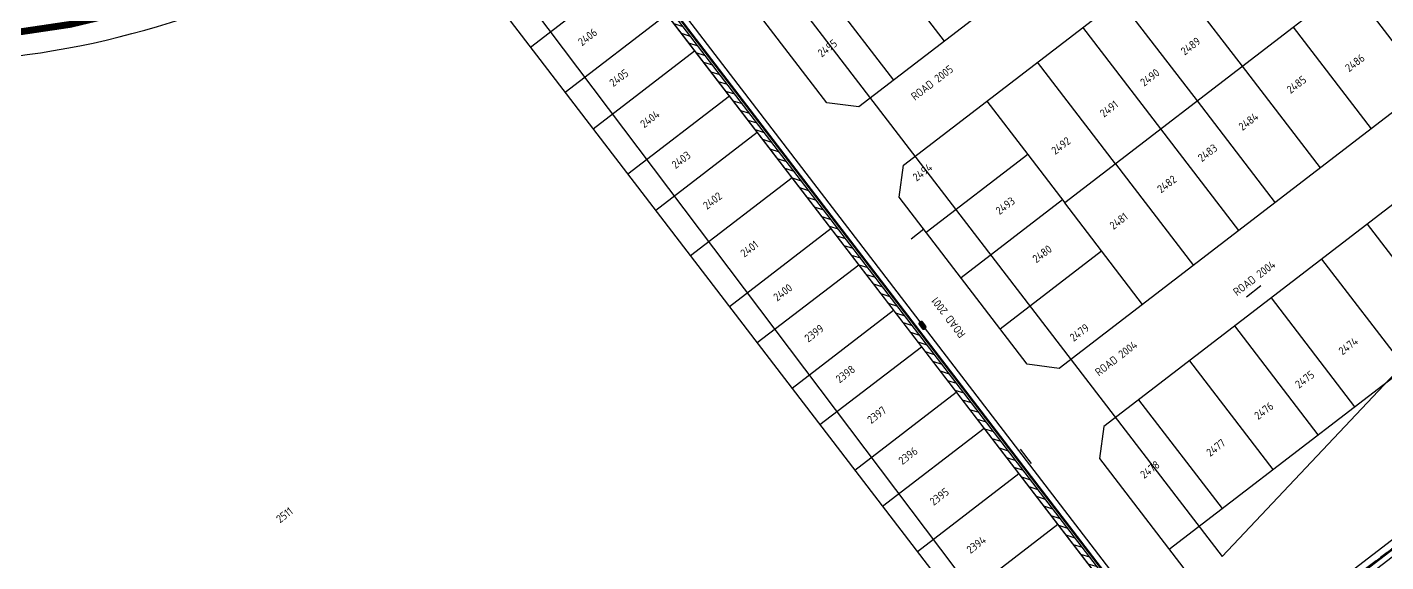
# Model space of a CAD drawing. Extents: x 296374 to 298792, y 6267790 to 6270844.
# Drawn here: x 297912.4 to 298209.6, y 6269736.8 to 6269853.6 of the extents above; entities that cross this region are included whole.
import ezdxf
from ezdxf.enums import TextEntityAlignment as Align

# ---------------------------------------------------------------- set-up
doc = ezdxf.new("R2010")
doc.units = 0
for name, pattern in [('Cable Exist UG', [8.2, 4, -1.2, 1.8, -1.2]), ('DASHDOT', [7, 5, -2]), ('DASHED', [0.75, 0.5, -0.25]), ('IE Trench LV', [6.5, 5, -1.5])]:
    doc.linetypes.add(name, pattern=pattern)
doc.layers.get('0').update_dxf_attribs({"color": 6})
for name, color, linetype in [('_User_Boundary_Stage25', 252, 'DASHDOT'), ('_User_Easement', 7, 'Continuous'), ('_User_SL_Exist', 7, 'Continuous'), ('_User_xref', 6, 'Continuous'), ('Equip_HV_NEW', 7, 'Continuous'), ('Mains_HV_NEW_U97', 2, 'Continuous'), ('Notes', 7, 'Continuous'), ('Trench_SP_NEW', 2, 'IE Trench LV'), ('UG_Details_SP_MISC', 7, 'Continuous'), ('X-Masterplan_LotLayout_P2$0$D-LO-Stage 24', 251, 'Continuous'), ('X-Masterplan_LotLayout_P2$0$D-RD-Stage24_BDY', 252, 'Continuous'), ('X-Masterplan_LotLayout_P2$0$D-RD-Stage25_BDY', 251, 'Continuous'), ('XR-600340-P4-CI-DESIGN (06032016)$0$GN-ANNO-LOT-No.', 251, 'Continuous')]:
    doc.layers.add(name, color=color, linetype=linetype)
doc.layers.add('Viewports', color=6, linetype='Continuous', plot=False)
doc.styles.add('CDD_AN-ISOCP', font='isocp.shx')
doc.styles.get("Standard").update_dxf_attribs({"font": 'arial.ttf'})
doc.styles.add('XR-600340-P4-CI-DESIGN (06032016)$0$CDD_AN-ISOCP', font='isocp.shx')
doc.linetypes.add('Cable 1', pattern='A,7,-3,["//",Standard,S=1.5,R=0,X=-2.1,Y=-0.7],-0.001', length=10.001)
doc.linetypes.add('IE Trench HV', pattern='A,7,-0.2,["/",Standard,S=3,R=0,X=0.6,Y=-1.4],-2.5', length=9.7)

# ---------------------------------------------------------------- blocks, each defined once
blk = doc.blocks.new('XR-600340-P4-CI-DESIGN (06032016)')
at = {"flags": 128}
blk.add_lwpolyline([(298108.5, 6269809.48), (298105.72, 6269807.35)], dxfattribs=at)
at = {"layer": 'Defpoints', "flags": 128}
for points in [[(298179.08, 6269794.75), (298182.25, 6269797.18)], [(298129.6, 6269761.45), (298132.03, 6269758.27)]]:
    blk.add_lwpolyline(points, dxfattribs=at)
at = {"linetype": 'ByBlock', "insert": (297968.7, 6269747.04), "char_height": 1.75, "attachment_point": 5, "rotation": 37.4542, "style": 'XR-600340-P4-CI-DESIGN (06032016)$0$CDD_AN-ISOCP'}
blk.add_mtext('2511', dxfattribs=at)
at = {"layer": 'XR-600340-P4-CI-DESIGN (06032016)$0$GN-ANNO-LOT-No.', "linetype": 'ByBlock', "char_height": 1.75, "attachment_point": 5, "rotation": 37.4542, "style": 'XR-600340-P4-CI-DESIGN (06032016)$0$CDD_AN-ISOCP'}
for s, insert in [('2406', (298034.99, 6269851.49)), ('2495', (298087.44, 6269849.06)), ('2489', (298166.87, 6269849.51)), ('2486', (298202.79, 6269845.85)), ('2405', (298041.84, 6269842.56)), ('2490', (298157.95, 6269842.66)), ('2485', (298190.02, 6269841.11)), ('2491', (298149.02, 6269835.81)), ('2404', (298048.61, 6269833.57)), ('2484', (298179.51, 6269833.04)), ('2492', (298138.51, 6269827.75)), ('2403', (298055.45, 6269824.65)), ('2483', (298170.58, 6269826.19)), ('2494', (298108.22, 6269821.96)), ('2482', (298161.66, 6269819.35)), ('2402', (298062.3, 6269815.72)), ('2493', (298126.33, 6269814.62)), ('2481', (298151.14, 6269811.28)), ('2401', (298070.37, 6269805.21)), ('2480', (298134.4, 6269804.11)), ('2400', (298077.67, 6269795.69)), ('2399', (298084.52, 6269786.76)), ('2479', (298142.55, 6269786.92)), ('2474', (298201.34, 6269783.97)), ('2398', (298091.37, 6269777.84)), ('2475', (298191.82, 6269776.67)), ('2397', (298098.22, 6269768.91)), ('2476', (298182.89, 6269769.82)), ('2477', (298172.38, 6269761.75)), ('2396', (298105.07, 6269759.99)), ('2478', (298157.97, 6269756.97)), ('2395', (298111.91, 6269751.06)), ('2394', (298119.98, 6269740.55))]:
    blk.add_mtext(s, dxfattribs=dict(at, insert=insert))
blk = doc.blocks.new('X-Masterplan_LotLayout_P2')
at = {"layer": 'X-Masterplan_LotLayout_P2$0$D-LO-Stage 24'}
for p, q in [((298113.04, 6269850.59), (298096, 6269872.8)), ((298178.2, 6269845.12), (298161.16, 6269867.34)), ((298022.49, 6269849.3), (298044.7, 6269866.34)), ((298101.94, 6269842.07), (298084.89, 6269864.28)), ((298201.47, 6269862.98), (298189.26, 6269853.6)), ((298151.24, 6269859.73), (298168.29, 6269837.52)), ((298052.31, 6269856.43), (298030.1, 6269839.38)), ((298189.26, 6269853.6), (298139.33, 6269815.3)), ((298160.35, 6269831.43), (298143.31, 6269853.64)), ((298189.31, 6269853.65), (298206.36, 6269831.43)), ((298036.19, 6269831.45), (298058.4, 6269848.49)), ((298150.44, 6269823.82), (298133.39, 6269846.03)), ((298195.25, 6269822.91), (298178.2, 6269845.12)), ((298066.01, 6269838.58), (298043.79, 6269821.53)), ((298122.28, 6269837.51), (298131.26, 6269825.81)), ((298168.29, 6269837.52), (298185.33, 6269815.3)), ((298177.4, 6269809.21), (298160.35, 6269831.43)), ((298072.1, 6269830.64), (298049.88, 6269813.6)), ((298131.26, 6269825.81), (298109.05, 6269808.77)), ((298131.26, 6269825.81), (298139.33, 6269815.3)), ((298150.44, 6269823.82), (298167.48, 6269801.6)), ((298079.71, 6269820.72), (298057.49, 6269803.68)), ((298138.87, 6269815.89), (298116.66, 6269798.85)), ((298156.37, 6269793.08), (298139.33, 6269815.3)), ((298205.49, 6269810.6), (298223.75, 6269786.8)), ((298088.23, 6269809.62), (298066.01, 6269792.57)), ((298125.18, 6269787.74), (298147.39, 6269804.78)), ((298094.32, 6269801.68), (298072.1, 6269784.64)), ((298246.52, 6269804.27), (298162.16, 6269739.54)), ((298213.83, 6269779.19), (298195.57, 6269802.99)), ((298184.46, 6269794.47), (298202.72, 6269770.67)), ((298101.92, 6269791.77), (298079.71, 6269774.72)), ((298194.79, 6269764.58), (298176.53, 6269788.38)), ((298085.8, 6269766.79), (298108.01, 6269783.83)), ((298166.61, 6269780.77), (298184.87, 6269756.97)), ((298093.41, 6269756.87), (298115.62, 6269773.92)), ((298155.5, 6269772.25), (298173.77, 6269748.45)), ((298121.71, 6269765.98), (298099.49, 6269748.94)), ((298129.32, 6269756.06), (298107.1, 6269739.02)), ((298137.84, 6269744.96), (298115.62, 6269727.91))]:
    blk.add_line(p, q, dxfattribs=at)
at = {"layer": 'X-Masterplan_LotLayout_P2$0$D-RD-Stage24_BDY'}
for points in [[(298071.14, 6269858.17), (298059.29, 6269873.62), (298060.21, 6269880.63), (298136.63, 6269939.27), (298143.65, 6269938.35), (298157.65, 6269920.1), (298171.65, 6269901.85), (298170.72, 6269894.84), (298094.3, 6269836.21), (298087.29, 6269837.13)], [(298187.47, 6269881.23), (298215.47, 6269844.73), (298214.55, 6269837.72), (298138.13, 6269779.08), (298131.11, 6269780.01), (298103.11, 6269816.5), (298104.04, 6269823.51), (298180.46, 6269882.15)]]:
    blk.add_lwpolyline(points, close=True, dxfattribs=at)
for points in [[(298036.18, 6269877.45), (298147.03, 6269732.98)], [(298013.97, 6269860.41), (298124.82, 6269715.93)]]:
    blk.add_lwpolyline(points, dxfattribs=at)
at = {"layer": 'X-Masterplan_LotLayout_P2$0$D-RD-Stage24_BDY', "flags": 128}
blk.add_lwpolyline([(298183.17, 6269720.37), (298254.73, 6269775.27), (298256.86, 6269780.07), (298255.61, 6269788.48), (298255.4, 6269789.35), (298252.04, 6269796.46), (298248.74, 6269801.38), (298245.3, 6269805.85), (298231.3, 6269824.1), (298224.29, 6269825.03), (298147.86, 6269766.39), (298146.94, 6269759.38), (298176.16, 6269721.29)], close=True, dxfattribs=at)
at = {"layer": 'X-Masterplan_LotLayout_P2$0$D-RD-Stage25_BDY'}
blk.add_line((297909.41, 6269852.3), (297923.71, 6269854.63), dxfattribs=at)
blk = doc.blocks.new('HV_STJ_NEW')
blk.add_hatch(color=256).paths.add_polyline_path([(0.88, 0, 0.543383), (0.59, 0.45), (-0.59, 0.45, 0.543383), (-0.88, 0, 0.543383), (-0.59, -0.45), (0.59, -0.45, 0.543383)])
blk.add_lwpolyline([(-0.91, 0.13), (-0.91, -0.13, 0.414214), (-0.59, -0.45), (0.59, -0.45, 0.414214), (0.91, -0.13), (0.91, 0.13, 0.414214), (0.59, 0.45), (-0.59, 0.45, 0.414214)], format="xyb", close=True)
for tag, flags, p in [('ORIENTATION', 9, (1.5, 0)), ('OWNED_BY', 9, (1.5, -0.8)), ('OPERATED_BY', 9, (1.5, -1)), ('TYPE', 9, (1.5, -1.4)), ('OPERATING_VOLTAGE', 9, (1.5, -1.6)), ('CONSTRUCTED_VOLTAGE', 9, (1.5, -1.8)), ('Z', 1, (1.5, -2.2)), ('USAGE', 9, (1.5, -0.2)), ('LEGEND', 9, (1.5, -0.4)), ('NOTES', 9, (1.5, -0.6)), ('MAINTAINED_BY', 9, (1.5, -1.2)), ('NUMBER_OF_PHASES', 9, (1.5, -2))]:
    blk.add_attdef(tag, text='', height=0.2, dxfattribs=dict(flags=flags)).set_placement(p, align=Align.MIDDLE_LEFT)

msp = doc.modelspace()

# ---------------------------------------------------------------- linework, layer by layer
at = {"layer": '_User_Boundary_Stage25', "linetype": 'DASHED', "lineweight": -3, "ltscale": 10, "const_width": 1.5, "flags": 128}
msp.add_lwpolyline([(297948.86, 6270032.68), (297942.89, 6269990.2, -0.083685), (297919.19, 6269986.9), (297914.89, 6269992.16), (297914.95, 6269992.58), (297899.11, 6269994.8), (297897.98, 6269986.77), (297845.65, 6269994.12), (297834.52, 6269916, 0.033879), (297832.69, 6269890.5), (297837.81, 6269886.03), (297839.47, 6269870.11), (297838.73, 6269870.04), (297834.37, 6269864.66), (297861.2, 6269606.41), (297889.05, 6269609.32), (297864.2, 6269847.55), (297906.07, 6269851.92, 0.131604), (297994.51, 6269885.77), (298008.97, 6269866.91), (298031.19, 6269883.96), (298030.63, 6269884.69), (298043.46, 6269894.25), (298037.07, 6269902.58), (298059.94, 6269920.13), (298052.33, 6269930.05), (298091.6, 6269960.18), (298101.65, 6269947.09), (298123.86, 6269964.13), (298127.82, 6269958.98), (298140.51, 6269968.72), (298136.56, 6269973.87), (298156.39, 6269989.09), (298146.35, 6270002.18), (298206.46, 6270048.3), (298223.5, 6270026.09), (298241.75, 6270040.09), (298242.67, 6270047.1), (298256.16, 6270057.45), (298230.6, 6270090.76), (298231.53, 6270097.79), (298221.31, 6270111.12), (298219.54, 6270109.77), (298212.53, 6270110.69), (298170.41, 6270165.59), (298158.67, 6270156.58), (298157.74, 6270149.57), (298139.5, 6270135.58), (298122.44, 6270157.78), (298062.36, 6270111.68), (298069.66, 6270102.19), (298079.42, 6270089.48), (298063.52, 6270077.28), (298056.51, 6270078.2), (298043.81, 6270068.46), (298042.89, 6270061.45), (298024.64, 6270047.45), (298007.6, 6270069.67), (297957.76, 6270031.43), (297948.86, 6270032.68)], format="xyb", dxfattribs=at)
at = {"layer": '_User_SL_Exist', "color": 7, "linetype": 'Cable Exist UG'}
msp.add_lwpolyline([(298191.26, 6269724.71), (298227.01, 6269752.13), (298255.63, 6269774.09), (298258.36, 6269779.93), (298258.34, 6269780.3), (298256.85, 6269789.79), (298253.34, 6269797.2), (298249.98, 6269802.21), (298249.89, 6269802.38)], dxfattribs=at)
at = {"layer": 'Mains_HV_NEW_U97', "linetype": 'Cable 1', "lineweight": -3, "ltscale": 0.95, "flags": 128}
msp.add_lwpolyline([(298080.25, 6269978.14), (298074.59, 6269982.22), (298070.23, 6269987.9), (297993.27, 6269928.85), (297997.97, 6269922.53), (298006.21, 6269921.44), (298166.6, 6269712.39), (298165.36, 6269702.94), (298257.16, 6269773.37), (298258.98, 6269777.45), (298279.33, 6269795.32), (298283.83, 6269796.1), (298289.31, 6269798.03), (298293.16, 6269800.98), (298382.6, 6269869.6), (298386.48, 6269872.58, 0.055907), (298409.24, 6269894.33), (298428.85, 6269868.66)], format="xyb", dxfattribs=at)
at = {"layer": 'Trench_SP_NEW', "linetype": 'IE Trench HV', "lineweight": -3, "const_width": 0.5, "flags": 128}
msp.add_lwpolyline([(298022.67, 6269897.86), (298165.24, 6269712.03), (298164.23, 6269704.32)], dxfattribs=at)
at = {"layer": 'UG_Details_SP_MISC', "lineweight": 0, "const_width": 0.5, "flags": 128}
msp.add_lwpolyline([(298034.19, 6269607.53), (298035.55, 6269607.4), (298040.1, 6269608.47), (298100.22, 6269654.61), (298256.11, 6269774.2), (298257.79, 6269777.98)], dxfattribs=at)
at = {"layer": 'Viewports', "lineweight": -3, "flags": 128}
msp.add_lwpolyline([(297906.59, 6269846.95, 0.125023), (297993.46, 6269878.92), (298008.18, 6269859.73), (298038.33, 6269882.86), (298037.77, 6269883.59), (298050.47, 6269893.33), (298044.08, 6269901.66), (298066.95, 6269919.21), (298059.34, 6269929.13), (298090.68, 6269953.17), (298100.72, 6269940.08), (298119.07, 6269945.96), (298126.9, 6269951.97), (298147.52, 6269967.79), (298143.57, 6269972.95), (298165.78, 6269989.99), (298155.74, 6270003.09), (298205.53, 6270041.29), (298222.58, 6270019.08)], format="xyb", dxfattribs=at)
msp.add_lwpolyline([(298173.77, 6269737.97), (298248.22, 6269816.81), (298310.48, 6269855.49), (298464.92, 6269949.25), (298601.92, 6269925.71), (298353.2, 6269752.58), (298234.78, 6269711.71), (298171.8, 6269663.89), (298115.62, 6269735.12), (298006.49, 6269879.83), (298043.84, 6269907.1)], close=True, dxfattribs=at)

# ---------------------------------------------------------------- block references
at = {"layer": '_User_xref', "color": 6}
msp.add_blockref('X-Masterplan_LotLayout_P2', (0, 0), dxfattribs=at)
at = {"layer": '_User_xref', "color": 6, "lineweight": -3}
msp.add_blockref('XR-600340-P4-CI-DESIGN (06032016)', (0, 0), dxfattribs=at)

# ---------------------------------------------------------------- next in the draw order: texts
at = {"layer": 'Notes', "char_height": 1.75, "width": 11.13, "attachment_point": 1, "style": 'CDD_AN-ISOCP', "bg_fill": 3, "box_fill_scale": 1.2, "bg_fill_color": 256, "bg_fill_transparency": 0}
for s, insert, rotation in [('ROAD 2005', (298105.51, 6269838.93), 37.4972), ('ROAD 2004', (298175.95, 6269796.22), 37.4972), ('ROAD 2001', (298116.38, 6269785.54), 127.4972), ('ROAD 2004', (298145.75, 6269778.68), 37.4972)]:
    msp.add_mtext(s, dxfattribs=dict(at, insert=insert, rotation=rotation))

# ---------------------------------------------------------------- next in the draw order: hatches: boundary and pattern name
at = {"layer": '_User_Easement'}
h = msp.add_hatch(dxfattribs=at)
h.set_pattern_fill('ANSI31', color=256, scale=0.48, angle=80)
h.set_pattern_definition([(342.4972, (298031.1893, 6269883.9587), (0.458346, 1.453442), [])])
h.paths.add_polyline_path([(298163.47, 6269711.56), (298162.54, 6269704.54), (298163.73, 6269704.39), (298164.72, 6269711.89), (298031.65, 6269885.33), (298030.7, 6269884.6)])

# ---------------------------------------------------------------- next in the draw order: linework, layer by layer
at = {"layer": '_User_Easement', "flags": 128}
msp.add_lwpolyline([(298163.73, 6269704.39), (298164.72, 6269711.89), (298031.65, 6269885.33), (298030.7, 6269884.6), (298163.47, 6269711.56), (298162.54, 6269704.54), (298163.73, 6269704.39)], dxfattribs=at)

# ---------------------------------------------------------------- next in the draw order: block references
at = {"layer": 'Equip_HV_NEW', "rotation": 307.4970267576456}
msp.add_blockref('HV_STJ_NEW', (298108.22, 6269788.49), dxfattribs=at)

doc.saveas('drawing.dxf')
